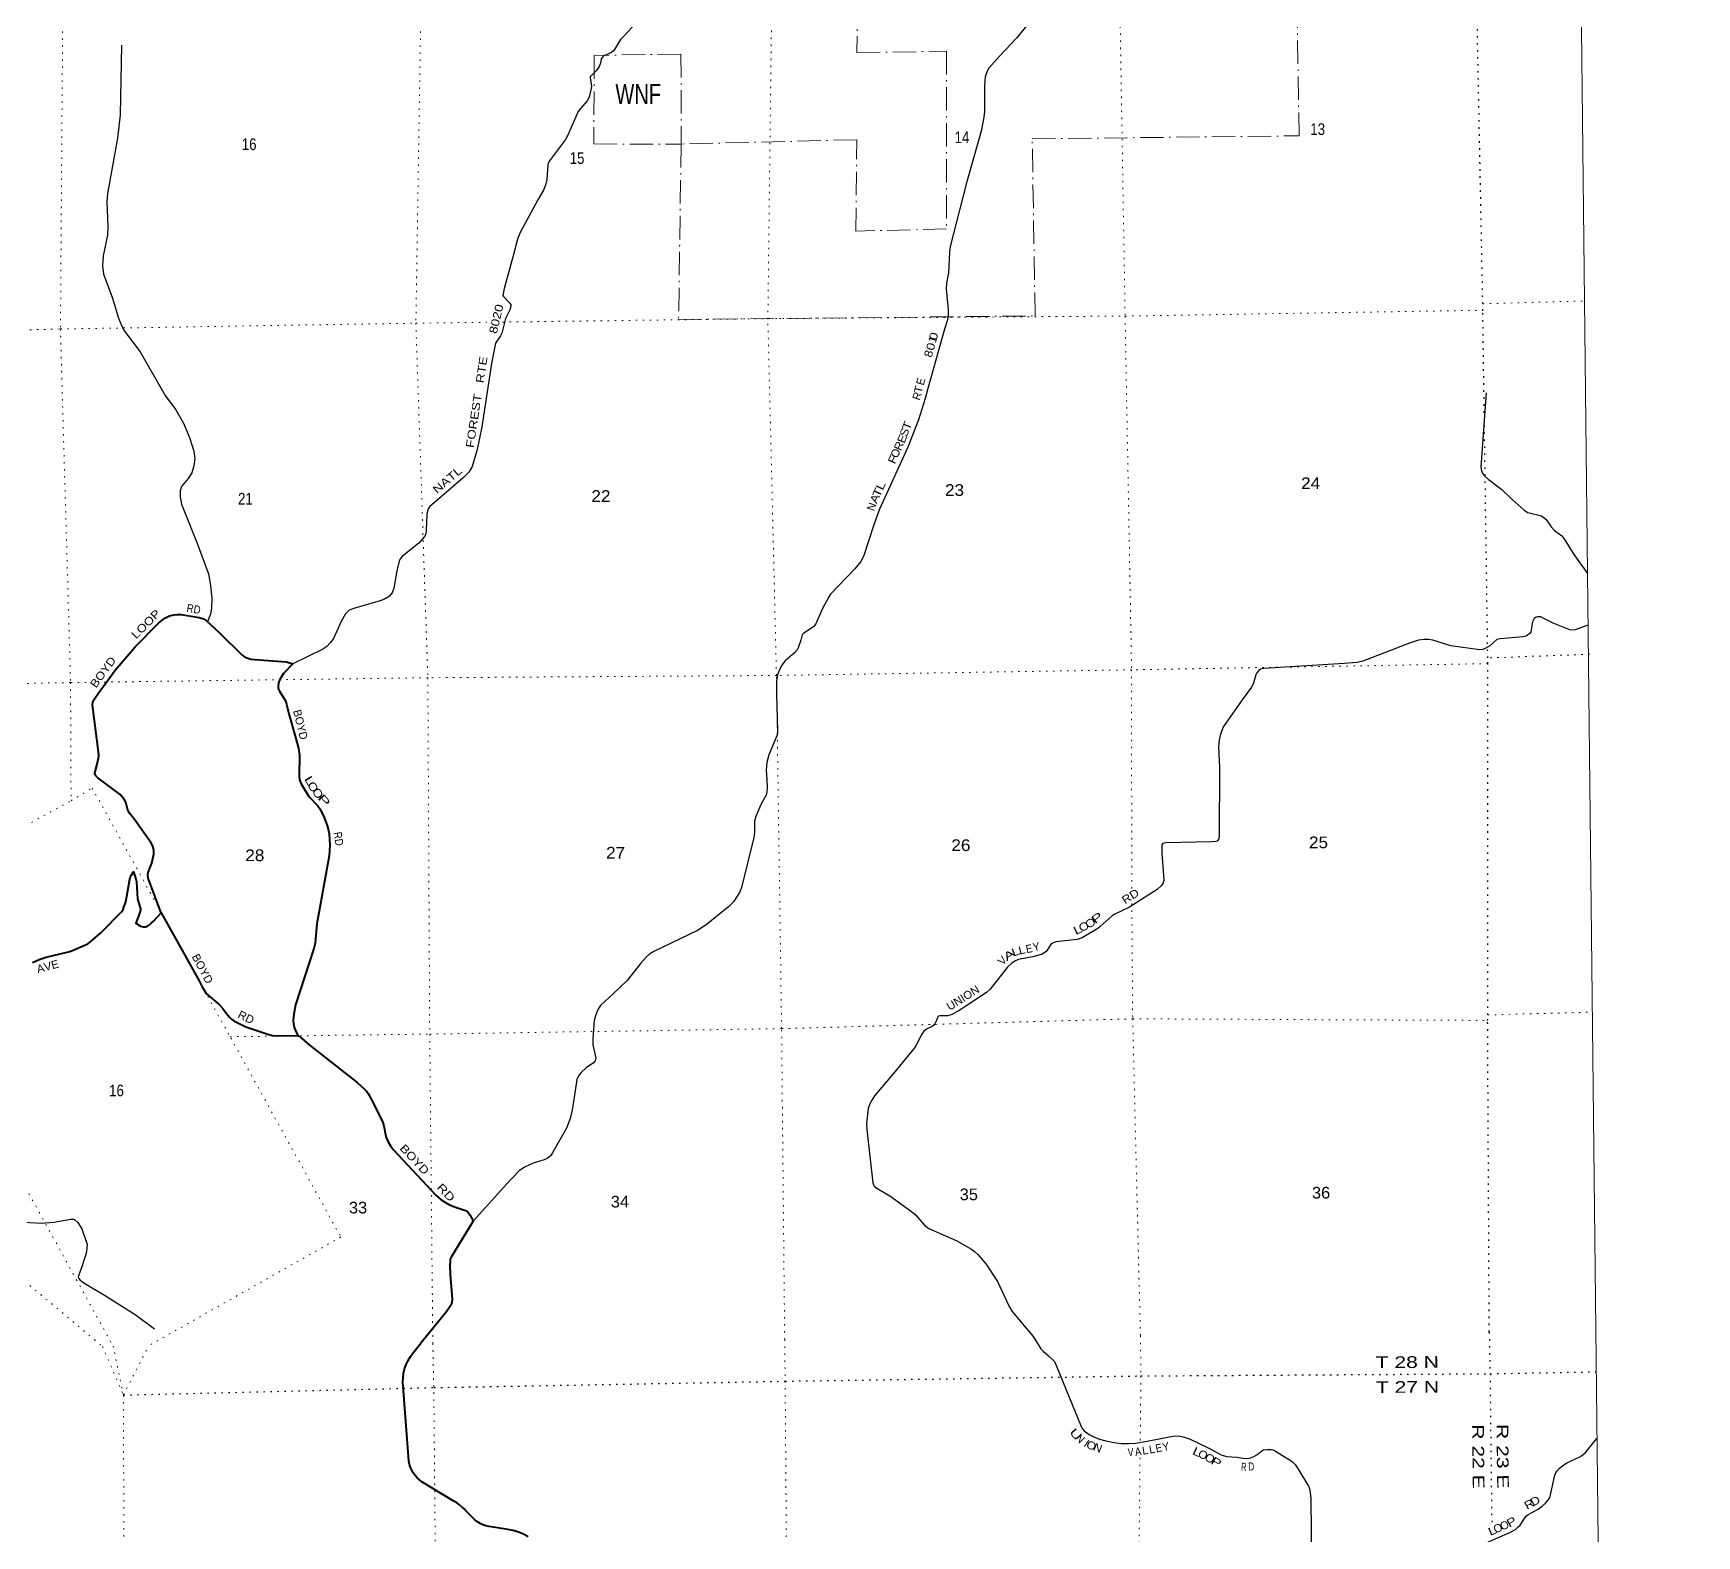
# Model space of a CAD drawing. Header units: feet. Extents: x -3 to 248627, y 0 to 184934.
# Drawn here: x 223686 to 248627, y 135942 to 158455 of the extents above; entities that cross this region are included whole.
import ezdxf
from ezdxf.enums import TextEntityAlignment as Align

# ---------------------------------------------------------------- set-up
doc = ezdxf.new("R2010")
doc.units = ezdxf.units.FT
doc.header["$LTSCALE"] = 70
doc.linetypes.add('DOT_DASHED', pattern=[7.7, 5, -1.2, 0.3, -1.2])
doc.linetypes.add('DOTTED', pattern=[1.5, 0.3, -1.2])
for name, color, linetype, lineweight in [('26', 7, 'Continuous', 40), ('27', 7, 'Continuous', 35), ('29', 7, 'Continuous', 25), ('30', 7, 'Continuous', 35), ('39', 7, 'Continuous', 13), ('4', 7, 'Continuous', 13), ('44', 7, 'DOT_DASHED', 13), ('6', 7, 'DOTTED', 25), ('7', 7, 'DOTTED', 13)]:
    doc.layers.add(name, color=color, linetype=linetype, lineweight=lineweight)

msp = doc.modelspace()

# ---------------------------------------------------------------- linework, layer by layer
at = {"layer": '26'}
for points in [[(225602.32, 145277.67), (225408.18, 145794.7), (225402.53, 145844.23), (225408.18, 145880.9), (225445.69, 145971.14), (225462.02, 146020.96), (225491.63, 146152.95), (225492.28, 146203.38), (225488.93, 146241.84), (225478.17, 146274.16), (225450.85, 146331.46), (225204.78, 146673.14), (225129.57, 146767.09), (225104.7, 146811.37), (225073.52, 146931.71), (225054.19, 146969.11), (225035.35, 146996.04), (224988.13, 147046.16), (224653.68, 147297.83), (224624.83, 147327.36), (224611.37, 147346.21), (224609.63, 147369.18), (224642.53, 147503.83), (224667.9, 147620.96), (224667.13, 147648.32), (224574.14, 148393.79), (224580.41, 148434.41), (224604.64, 148482.9), (224656.59, 148560.47), (224915.63, 148913.23), (225213, 149263.24), (225568.62, 149619.28), (225638.33, 149676.15), (225667.94, 149695.01), (225729.86, 149724.64), (225797.17, 149740.34), (225845.61, 149746.19), (225902.14, 149743.49), (226174.02, 149703.09), (226239.56, 149682.53), (226281.7, 149651.91), (226472.22, 149475.96), (226812.75, 149141.53), (226855.08, 149113.2), (226900.84, 149091.65), (226949.3, 149078.18), (227005.77, 149071.2), (227481.87, 149034.76), (227577.18, 149007.65), (227437.9, 148859.27), (227410.96, 148819.6), (227378.66, 148763.03), (227365.2, 148722.63), (227357.12, 148676.84), (227359.81, 148636.43), (227375.97, 148596.16), (227466.14, 148451.52), (227483.64, 148402.09), (227519.29, 148257.06), (227623.07, 147888.3), (227662.65, 147744.87), (227679.58, 147639.33), (227673.33, 147323.48), (227678.81, 147268.11), (227703.03, 147208.85), (227819.77, 147020.91), (227953.38, 146877.54), (227989.65, 146828.4), (228047.6, 146705.15), (228093.36, 146583.94), (228112.2, 146508.52), (228120.28, 146457.34), (228131.05, 146287.64), (228121.73, 146130.8), (227937.58, 145112.89), (227912.56, 144822.71), (227894.16, 144738.84), (227619.37, 143898.22), (227591.33, 143758.38), (227584.9, 143664.37), (227588.63, 143612.93), (227599.4, 143564.45), (227618.24, 143507.88), (227658.63, 143432.13)], [(223672.55, 144531.78), (223772.11, 144574.56), (223877.46, 144610.28), (224088.66, 144658.56), (224212.73, 144688.57), (224251.54, 144702.38), (224503.32, 144812.73), (224550.64, 144844.29), (224698.69, 144974.78), (225006.45, 145288.35), (225031.88, 145324.33), (225046.02, 145358.9), (225071.68, 145442.34), (225131.34, 145781.98), (225138.7, 145806.84), (225151.26, 145835.13), (225186.87, 145891.48), (225222.01, 145784.8), (225231.37, 145737.69), (225250.69, 145484.28), (225258.07, 145448.49), (225291.06, 145349.47), (225294.2, 145336.9), (225292.63, 145313.32), (225264.94, 145224.01), (225223.47, 145120.69), (225295.77, 145077.57), (225314.62, 145069.71), (225334.76, 145067.17), (225353.89, 145064.99), (225368.03, 145066.56), (225385.3, 145071.48), (225400.78, 145076.87), (225429.29, 145096.43), (225455.25, 145118.69), (225487.4, 145149.86), (225602.32, 145277.67), (226175.79, 144255.14), (226224.35, 144155.67), (226249.78, 144114.03), (226279.85, 144065.44), (226470.94, 143902.32), (226527.26, 143842.2), (226564.54, 143794.14), (226626.22, 143713.32), (226657.63, 143681.89), (226690.63, 143655.96), (226872.73, 143568.74), (227218.32, 143450.66), (227274.16, 143435.92), (227327.28, 143433.45), (227633.57, 143438.16), (227658.63, 143432.13), (227658.63, 143432.13)], [(227658.63, 143432.13), (227680.99, 143420.2), (227708.46, 143398.44), (227820.15, 143296.47), (228542.25, 142733.57), (228655.96, 142629.6), (228679.99, 142602.91), (228705.13, 142569.9), (228774.36, 142446.95), (228926.1, 142131.36), (228939.96, 142081.89), (228965.86, 141954.07), (228977.66, 141907.43), (229005.05, 141845.41), (229040.49, 141781.69), (229086.67, 141723), (229723.07, 141044.28), (229799.95, 140976.18), (229864.35, 140935.32), (229925.61, 140900.74), (230016.77, 140865.18), (230137.67, 140826.87), (230170.65, 140812.72), (230200.5, 140789.15), (230238.19, 140743.57), (230282.53, 140653.55)], [(230282.53, 140653.55), (229950.41, 140117.72), (229938.97, 140087.37), (229934.26, 140057.51), (229933.32, 139990.4), (229938.47, 139855.2), (229963.15, 139552.63), (229964.91, 139486.2), (229960.19, 139437.47), (229956.17, 139421.36), (229949.2, 139399.75), (229933.49, 139369.89), (229878.63, 139293.5), (229494.75, 138827.43)], [(230032.38, 136438.12), (229982.64, 136466.58), (229511.65, 136748.51), (229474.34, 136776.6), (229440.17, 136808.42), (229409.52, 136843.65), (229382.71, 136881.89), (229360.05, 136922.72), (229341.78, 136965.69), (229328.11, 137010.34), (229319.17, 137056.17), (229317.98, 137065.3), (229228.67, 138240.72), (229230.06, 138308.8), (229238.56, 138376.36), (229254.08, 138442.66), (229276.44, 138506.98), (229305.4, 138568.6), (229340.65, 138626.86), (229376.8, 138675.13), (229494.75, 138827.43)], [(231106.87, 135923.05), (231035.91, 135963), (230961.16, 135995.32), (230883.44, 136019.65), (230803.61, 136035.72), (230520.28, 136081.07), (230515.06, 136081.9), (230471.07, 136091.57), (230428.33, 136105.79), (230387.31, 136124.39), (230348.46, 136147.19), (230312.2, 136173.91), (230173.7, 136315.01), (230144.16, 136342.66), (230121.6, 136366.44), (230078.87, 136404.62), (230032.38, 136438.12)]]:
    msp.add_lwpolyline(points, dxfattribs=at)
at = {"layer": '29'}
for points in [[(238954.88, 159030.12), (238427.02, 158380.22), (238178.92, 158116.14), (238014.89, 157932.02), (237987.36, 157888.37), (237960.17, 157801.29), (237949.63, 157670.32), (237947.18, 157284.07), (237938.41, 157197.19), (237896.12, 156988.19), (237680.22, 156214.97), (237435.32, 155258.32), (237421.19, 155174.27), (237408.36, 154866.75), (237378.21, 154708.64), (237375.17, 154627.71), (237402.55, 154314.65), (237405.41, 154235.15), (237394.53, 154161.68), (237349.49, 154020.76), (237095.87, 153131.79), (237060.31, 152981.69), (236957.11, 152660.86), (236800.02, 152252.38), (236371.74, 151322.71), (236290.3, 151089.11), (236133.48, 150613.91), (236091.91, 150542.47), (236005.61, 150432.28), (235641.43, 150051.43), (235613.29, 150010.47), (235515.76, 149823.32), (235417.49, 149607.74), (235382.18, 149562.75), (235237.88, 149467.85), (235216.25, 149440.38), (235192.09, 149362.11), (235152.38, 149244.31), (235137.38, 149214.52), (235099.31, 149173.71), (234960.25, 149051.73), (234911.67, 148985.94), (234873.6, 148920.63), (234843.68, 148841.72), (234827.74, 148749.97), (234830.05, 148552.17), (234846.4, 147999.5), (234843.68, 147964.13), (234834.17, 147929.87), (234712.75, 147645.2), (234683.23, 147530.1), (234673.5, 147412.15), (234682.74, 147279.72)], [(232544.73, 158417.98), (232491.55, 158360.04), (232401.2, 158212.36), (232381.28, 158188.69), (232353.96, 158167.66), (232240.47, 158115.08), (232219.99, 158098.96), (232202.64, 158070.92), (232189.1, 158009.28), (232169.02, 157955.26), (232128.4, 157896.66), (232051.33, 157819.63), (232036.62, 157800.7), (232037.46, 157791.43), (232053.44, 157659.8), (232046.02, 157609.66), (232021.91, 157502.08), (232011.4, 157476.85), (231992.11, 157442.61), (231889.51, 157327.54), (231857.75, 157281.77), (231694.09, 156918.07), (231664.65, 156865.95), (231427.17, 156543.15), (231408.26, 156510.55), (231398.88, 156480.53), (231387.81, 156265.96), (231368.33, 156178.29), (231337.82, 156105.06), (231249.49, 155957.43), (230983.74, 155471.7), (230944.31, 155370.05), (230881.48, 155121.91), (230747.74, 154629.5), (230727.35, 154527.49), (230737.35, 154509.97), (230827.03, 154417.03), (230845.04, 154392.9), (230845.04, 154367.67), (230832.43, 154308.79), (230764.01, 154183.05), (230710.54, 153961.8), (230689.33, 153920.49), (230618.07, 153810.39), (230607.16, 153762.89), (230558.47, 153509.02), (230413.02, 152559.4), (230341.48, 152216.03), (230266.63, 151965.6), (230214.58, 151879.9), (230130.44, 151792.59), (229626.24, 151360.3), (229600.93, 151320.53), (229587.65, 151246.17), (229578.9, 151009.41), (229571.5, 150950.41), (229550.49, 150912.56), (229467.09, 150816.75), (229222.65, 150618.15), (229189.02, 150580.29), (229171.57, 150545), (229135.45, 150398.58), (229092.81, 150142.83), (229067.13, 150071.39), (229025.1, 150020.92), (228953.65, 149974.65), (228884.58, 149949.95), (228508.12, 149842.17), (228424.52, 149809.83), (228369.41, 149753.85), (228302.33, 149641.19), (228188.68, 149387.94), (228138.24, 149320.65), (228088.57, 149268.23), (228028.96, 149223.91), (227577.18, 149007.65)], [(232719.1, 158607.97), (232544.73, 158417.98)], [(225008.54, 158276.06), (224990.65, 157234.47), (224949.87, 156882.1), (224799.35, 156054.72), (224788.93, 155931.65), (224802.49, 155559.77), (224799.35, 155428.85), (224731.93, 155120.06), (224723.22, 154968.97), (224739.06, 154847.18), (224867.06, 154499.03), (224964.78, 154184.86), (225011.48, 154068.26), (225055.98, 153991.93), (225288.31, 153683.56), (225662.69, 153029.25), (225822.3, 152814.97), (225936.08, 152612.43), (226026.94, 152397.05), (226093.8, 152193.37), (226110.12, 152084.52), (226092.95, 151973.28), (226061.17, 151866.83), (226007.3, 151786.13), (225908.88, 151665.46), (225889.51, 151596.54), (225887.13, 151507.63), (225906.38, 151400.62), (226149.93, 150801.22), (226312.48, 150356.47), (226343.99, 150182.42), (226362.2, 149985.05), (226360.31, 149845), (226345.06, 149752.29), (226299.12, 149635.82)], [(245469.38, 153067.05), (245391.49, 151951.88), (245400.01, 151897.88), (245421.76, 151851.62), (245448.96, 151816.24), (245498.72, 151771.29), (245702.28, 151620.27), (245861.64, 151468.67), (246041.13, 151307.22), (246096.19, 151276.07), (246297.43, 151224.36), (246340.98, 151195.87), (246370.86, 151167.22), (246446.02, 151059.74), (246495.95, 151006.66), (246605.32, 150922.3), (246650.96, 150865.16), (246775.16, 150661.64), (246986.94, 150359.77)], [(246995.47, 149584.71), (246803.26, 149518.17), (246754.31, 149510), (246721.51, 149516.46), (246471.95, 149614.31), (246305.59, 149703.21), (246292, 149708.65), (246238.47, 149710.34), (246210.41, 149703.21), (246188.66, 149684.16), (246166.43, 149636.61), (246136.89, 149486.59), (246123.39, 149461.02), (246096.2, 149439.25), (246069, 149422.92), (246026.68, 149410.34), (245677.4, 149382.1), (245630.99, 149368.78), (245522.85, 149278.4), (245454.4, 149235.16), (245416.33, 149221.55), (245376.41, 149217.85), (244938.12, 149276.85), (244671.2, 149361.69), (244606.17, 149373.62), (244540.66, 149369.86), (244453.64, 149361.69), (244317.67, 149316.79), (243621.48, 149047.39), (243536.55, 149028.06), (243339.7, 149009.32), (242134.33, 148939.01), (242093.14, 148929.01), (242060.51, 148904.52), (242030.59, 148871.86), (242018.18, 148842.46), (241976.2, 148700.42), (241950.61, 148655.55), (241810.71, 148467.69), (241533.02, 148065.73), (241505.74, 148007.86), (241481.26, 147933.03), (241467.67, 147863.64), (241457.88, 147765.48), (241473.2, 147454.28), (241467.34, 146416.89), (241456.8, 146375.11), (241437.47, 146349.77), (241418.73, 146342.45), (241349.1, 146338.51), (240661.94, 146323.48), (240621.92, 146312.52), (240605.82, 146288.38), (240606.32, 146163.02), (240635.52, 145770.99), (240628.19, 145724.51), (240602.88, 145686.63), (240536.16, 145624.23), (240121.28, 145360), (239903.99, 145255.31), (239860.58, 145229.21), (239682.39, 145069.17), (239648.37, 145038.98), (239411.77, 144902.91), (239335.54, 144876.59), (239017.45, 144840.32), (238968.04, 144821.25), (238935.86, 144794.06), (238889.63, 144715.15), (238873.37, 144696.1), (238854.34, 144679.77), (238813.49, 144658), (238693.55, 144621.53), (238456.63, 144573.96), (238411.01, 144554.6), (238364.78, 144527.39), (238286.31, 144456.48), (238033.01, 144130.08), (237978.38, 144080.41), (237669.75, 143876.2), (237610.58, 143839.01)], [(234682.74, 147279.72), (234691.38, 147155.93), (234684.84, 147090.79), (234672.35, 147036.2), (234599.18, 146907.68), (234517.34, 146717.82), (234501.76, 146647.59), (234498.3, 146483.8), (234490.7, 146402.78), (234306.83, 145656.26), (234275.3, 145580.36), (234231.79, 145509.61), (234185.56, 145441.58), (234111.08, 145366.58), (233774.93, 145093.26), (233644.32, 145010.67), (232990.52, 144696.82), (232923.74, 144653.79), (232874.79, 144612.97), (232788.31, 144514.22), (232592.4, 144262.95), (232386.52, 144068.94)], [(232386.52, 144068.94), (232192.04, 143885.67), (232162.29, 143844.23), (232135.09, 143787.09), (232113.34, 143732.66), (232096.49, 143662), (232077.99, 143387.07), (232077.86, 143297.79), (232118.77, 143099.98), (232110.98, 143057.59), (232080.7, 143021.07), (231978.76, 142958.81), (231898.49, 142882.29), (231860.42, 142830.59), (231836.83, 142777), (231799.68, 142541.34)], [(237610.58, 143839.01), (237551.49, 143801.86), (237456.48, 143750.47), (237399.06, 143733.15), (237277, 143734.14), (237257.96, 143728.7), (237248.41, 143717.03), (237228.05, 143660.67), (237202.62, 143613.31), (237192.7, 143598.08), (237162.78, 143573.59), (237078.48, 143532.77), (237040.31, 143499.98), (237007.77, 143456.57), (236922.59, 143294.22), (236899, 143251.11), (236628.69, 142924.39), (236297.99, 142535.42), (236256.78, 142468.62), (236227.29, 142412.97), (236203.04, 142342.55), (236178.34, 142112.27), (236182.2, 142028.86), (236271.82, 141231.32), (236281.7, 141197.93), (236295.3, 141181.6), (236334.44, 141151.25), (236527.82, 141034.47), (236854.29, 140800.12), (236909.9, 140754.37), (237054.07, 140588.39), (237113.86, 140544.83), (237525.18, 140366.04), (237750.75, 140237.54), (237799.18, 140199.22), (237848.12, 140154.33), (237966.65, 140015.91), (238140.53, 139751.26), (238310.44, 139385.57), (238363.38, 139301.23), (238679.72, 138925.18)], [(231799.68, 142541.34), (231764.33, 142317.04), (231735.32, 142195.18), (231679, 142051.04), (231541.35, 141804.58), (231471.54, 141680.87), (231438.9, 141634.61), (231389.47, 141596.35), (231343.72, 141574.74), (231182.8, 141522.88)], [(231182.8, 141522.88), (231050.02, 141461.82), (230970.26, 141408.89), (230784.16, 141216.39), (230282.53, 140653.55)], [(223550.48, 140639.62), (223807.84, 140626), (223996.66, 140640.59), (224247.66, 140684.31), (224286.82, 140684.86), (224311.29, 140676.7), (224352.08, 140635.88), (224413.02, 140538.85), (224436.38, 140480.77), (224490.77, 140325.66), (224493.49, 140295.73), (224490.51, 140258.8), (224482.61, 140189.6), (224417.27, 139984.86), (224359.65, 139822.35), (224362.96, 139799.12), (224387.44, 139771.91), (224444.41, 139732.46), (224754.62, 139544.41), (225215.94, 139257.22), (225502.14, 139042.57)], [(238679.72, 138925.18), (238793.48, 138740.8), (238826.29, 138704.78), (238906.74, 138636.98), (238978.72, 138573.43), (238996.73, 138550.13), (239029.54, 138480.21), (239397.93, 137577.68), (239418.06, 137541.68), (239443.47, 137512.02), (239516.49, 137459.04), (239585.32, 137420.92), (239673.17, 137387.01), (239765.28, 137361.6), (239889.12, 137340.4), (239996.06, 137325.58), (240113.55, 137323.45), (240212.01, 137329.82), (240388.78, 137357.35), (240744.47, 137429.38), (240810.13, 137437.88), (240875.74, 137433.62), (240924.46, 137423.05), (241032.41, 137387.01), (241303.42, 137259.89), (241493.96, 137153.96), (241526.81, 137141.28), (241582.89, 137128.54), (241735.33, 137120.06), (241824.25, 137103.12), (241884.62, 137098.91), (241938.58, 137107.35), (241984.13, 137126.45), (242031.74, 137153.96), (242103.72, 137213.28), (242131.27, 137228.15), (242192.64, 137234.47), (242244.54, 137232.38), (242273.13, 137226.03), (242311.21, 137209.05), (242548.33, 137064.98), (242571.65, 137045.95), (242603.41, 137009.93), (242658.43, 136925.15), (242803.49, 136681.55), (242819.34, 136645.5), (242833.14, 136588.33), (242840.51, 136501.43), (242844.74, 136005.68), (242856.37, 134553.29)], [(245425.55, 135813.93), (245832.93, 135995.11), (245907.06, 136034.74), (245950.62, 136072.11), (245978.36, 136100.42), (246023.04, 136171.76), (246053.04, 136215.92), (246072.28, 136240.83), (246099.99, 136257.82), (246249.37, 136339.35), (246311.05, 136383.51), (246358, 136429.94), (246406.11, 136485.42), (246424.21, 136512.6), (246434.95, 136552.23), (246498.32, 136846.65), (246513.61, 136884.02), (246527.19, 136906.66), (246570.75, 136955.35), (246615.46, 136990.46), (246679.38, 137032.35), (246874.02, 137122.94), (246920.99, 137153.52), (246960.02, 137190.89), (247126.62, 137397.47)]]:
    msp.add_lwpolyline(points, dxfattribs=at)
at = {"layer": '39'}
msp.add_spline([(219101.81, 138730.24), (219356.88, 138367.04), (219597.04, 138060.07), (219826, 137970.7), (220057.19, 138006.38), (220155.86, 138009.86), (220251.15, 137968.92), (220387.92, 137985.06), (220537.73, 137795.72), (220717.26, 137501.97), (220896.57, 137083.2), (221021.36, 136812.84), (221328.13, 136357.65), (221484.65, 136122.03), (221739.54, 135631.79), (221805.86, 135503.73), (221816.89, 135437.35), (221907.76, 135283.43), (222098.82, 135028.16), (222214.13, 134995.59), (222610.37, 134902.65), (222857.06, 134841.77), (222967.64, 134857.52), (223069.12, 134806.6), (223207.17, 134734.03), (223346.39, 134719.96), (223878.27, 134721.77), (224007.83, 134679.33), (224188.83, 134563.04), (224261.6, 134545.97), (224284.79, 134614.87), (224297.35, 134721.92), (224394.06, 134762.63), (224422.93, 134824.81), (224442.91, 134869.23), (224687.72, 135036.19), (224902.7, 135077.68), (225096.89, 135024.09), (225464.19, 134702.88), (225629.59, 134550.06), (225801.74, 134488.08), (225938.28, 134381.22), (226090.28, 134318.94), (226720.8, 134187.12), (227106.83, 134104.11), (227302.39, 133955.77), (227541.67, 133709.28), (227598.07, 133570.99), (227710.34, 133469.81), (227986.18, 133342.83), (228398.07, 133282.38), (228572.18, 133224.46), (228863.44, 133146.1), (229153.6, 133144.34), (229326.72, 133154.96), (229726.52, 133094.33), (229739.21, 133096.88)], degree=3, dxfattribs=at)
at = {"layer": '4'}
msp.add_lwpolyline([(0, 183577.08), (30826.42, 183598.29), (61611.62, 183645.77), (92479.02, 183767.9), (123305.1, 183916.31), (154130.93, 184107.12), (184956.47, 184340.33), (215781.67, 184615.95), (246606.46, 184933.96), (248626.55, 1367.98), (217549.25, 1047.36), (186473.05, 772.71), (155393.5, 534.37), (124315.15, 341.99), (93236.57, 192.37), (62157.81, 85.49), (31078.95, 21.37), (0, -0.01)], close=True, dxfattribs=at)
msp.add_lwpolyline([(0, 183577.08), (30826.42, 183598.29), (61611.62, 183645.77), (92479.02, 183767.9), (123305.1, 183916.31), (154130.93, 184107.12), (184956.47, 184340.33), (215781.67, 184615.95), (246606.46, 184933.96), (248626.55, 1367.98), (217549.25, 1047.36), (186473.05, 772.71), (155393.5, 534.37), (124315.15, 341.99), (93236.57, 192.37), (62157.81, 85.49), (31078.95, 21.37), (0, -0.01)], close=True, dxfattribs=at)
at = {"layer": '44'}
msp.add_line((233397.47, 158143.43), (233400.15, 156795.36), dxfattribs=at)
for points in [[(221352.03, 167199.54), (224023.39, 167237.02), (224031.06, 168567.99), (225318.12, 168609.02), (225319.05, 170270.67), (229286.56, 170326.1), (229346.08, 164696.75), (229424.94, 162049.59), (226726.72, 161988.94), (226785.07, 159375.82), (229511.41, 159424.41), (236056.92, 159487.44), (236033.3, 158165.5), (237376.39, 158186.72), (237379.63, 155522.84), (236020.44, 155491.48), (236031.8, 156859.79), (233400.15, 156795.36), (233360.92, 154165.63), (238707.17, 154220.13), (238663.63, 156873.76), (242664.73, 156919.14), (242458.26, 170439.59)], [(233397.47, 158143.43), (232096.72, 158124.39), (232089.25, 156796.46), (233400.15, 156795.36)]]:
    msp.add_lwpolyline(points, dxfattribs=at)
at = {"layer": '6'}
for points in [[(245516.02, 138993.68), (245491.79, 143662.86), (245495.95, 143745.61), (245493.68, 149009.89), (245493.8, 149094.66), (245418.78, 154298.52), (245418.93, 154401.46), (245315.67, 159611.43), (245313.76, 159690.15), (245198.47, 164956.66), (245135.34, 170462.56)], [(245516.02, 138993.68), (245527.06, 138368.81), (245552.37, 136143.17)], [(225037.14, 138049.76), (229693.75, 138160.94), (234959.04, 138256.93), (240293.09, 138335.79), (245527.06, 138368.81), (247116.5, 138397.97)]]:
    msp.add_lwpolyline(points, dxfattribs=at)
at = {"layer": '7'}
for p, q in [((245418.93, 154401.46), (246941.99, 154444.03)), ((247021.69, 149150.27), (245493.8, 149094.66)), ((245495.95, 143745.61), (247059.27, 143787.05)), ((222352.23, 143366.07), (224884.22, 138780.21)), ((225037.14, 138049.76), (224884.22, 138780.21)), ((225037.14, 138049.76), (225415.11, 138786.91))]:
    msp.add_line(p, q, dxfattribs=at)
for points in [[(234952.01, 138880.8), (234905.94, 143539.83), (234829.03, 148832.51), (234699.72, 154169.69), (234764.1, 159474.2), (234650.84, 164748.78), (234591.74, 170395.27)], [(239827.94, 170429.98), (239926.63, 164825.46), (239967.16, 159500.56), (240056.2, 154217.96), (240153.28, 148917.17), (240155.34, 145641.86)], [(224018.85, 170257.47), (224028.61, 164595.54), (224131.79, 159323), (224093.65, 154024.49), (224245.22, 148725.62), (224252.68, 146955.37)], [(229286.56, 170326.1), (229344.8, 164694.35), (229506.52, 159427.76), (229421.93, 154111.17), (229601.74, 148798.11), (229630.14, 143459.11), (229676.7, 138824.91)], [(230723.13, 154128.05), (234709.82, 154179.76), (240056.2, 154217.96), (245418.79, 154304.57)], [(216078.29, 153811.2), (218807.67, 153887.27), (224093.65, 154024.49), (229421.93, 154111.17), (230487.25, 154124.99)], [(245493.68, 149009.89), (240153.28, 148917.17), (234829.03, 148832.51), (229601.74, 148798.11), (224743.22, 148733.29)], [(224479.56, 148729.23), (224245.22, 148725.62), (218846.28, 148628.98), (216129.43, 148500.65)], [(222346.2, 143384.25), (221267.77, 145318.17), (224252.68, 146955.37), (224569.83, 147144.51), (226649.11, 143398.21), (228297.62, 140417.75), (225415.11, 138786.91)], [(240157.01, 145415.14), (240169.73, 143687.19), (240285.43, 138937.8)], [(216170.22, 144263.34), (218396.36, 143284.84), (218872.29, 143035.65), (220578.56, 142255.26), (224724.4, 138776.86)], [(226637.78, 143418.62), (229630.14, 143459.11), (234905.94, 143539.83), (240169.73, 143687.19), (245491.79, 143662.86)], [(240285.43, 138937.8), (240293.09, 138335.79), (240282.05, 137318.44)], [(224724.4, 138776.86), (225037.14, 138049.76), (225047.94, 135051.79)], [(229676.7, 138824.91), (229692.06, 138086.61), (229726.72, 134176.82)], [(234952.01, 138880.8), (234959.04, 138256.93), (234998.66, 132994.83), (235001.37, 128721.76)], [(240279.78, 137109.08), (240235.99, 133074.28), (240301, 128029.42)]]:
    msp.add_lwpolyline(points, dxfattribs=at)

# ---------------------------------------------------------------- texts
at = {"layer": '27'}
for s, rotation, width, p in [('RD', 350.034, 0.9, (225977.86, 149788.33)), ('LOOP', 45.034, 1.2, (225227.35, 149370.37)), ('BOYD', 53.709, 1.15, (224624.89, 148635.57)), ('RD', 278.971, 0.9, (228187.8, 146478.57)), ('BOYD', 297.933, 1.05, (226058.41, 144621.16)), ('AVE', 15.253, 1.05, (223755.99, 144370.48)), ('RD', 334.407, 1.05, (226741.71, 143709.11)), ('BOYD', 313.157, 1.2, (229172.5, 141738)), ('RD', 313.157, 1.3, (229727.54, 141153.49))]:
    msp.add_text(s, height=120, rotation=rotation, dxfattribs=dict(at, width=width)).set_placement(p)
msp.add_text('BOYD', height=120, rotation=283.81, dxfattribs=at).set_placement((227580.16, 148302.69))
for s, rotation, width, p in [('L', 301.847, 1.6, (227779.81, 147221.88)), ('O', 301.847, 1.25, (227829.15, 147130.5)), ('O', 303.982, 1.3, (227902.64, 147032.5)), ('P', 310.982, 1.7, (228001.2, 146921.9))]:
    msp.add_text(s, height=120, rotation=rotation, dxfattribs=dict(at, width=width)).set_placement(p, align=Align.CENTER)
at = {"layer": '30'}
for s, rotation, width, p in [('8020', 76.414, 1.25, (230685.37, 154161)), ('0', 74.077, 1.25, (237242.27, 153900.1)), ('8', 74.077, 1.15, (237167.44, 153637.8)), ('0', 74.077, 1.25, (237198.69, 153744.62)), ('FOREST   RTE', 81.292, 1.25, (230392.84, 152920.08)), ('T', 76.672, 1.1, (237017.5, 153104.63)), ('T', 68.965, 1.3, (236841.9, 152555.15)), ('E', 68.965, 1.15, (236769.11, 152358.33)), ('S', 68.965, 1.15, (236802.7, 152454.36)), ('F', 65.265, 1.3, (236628.36, 152047.06)), ('O', 65.265, 1.05, (236667.67, 152139.21)), ('R', 65.265, 1.1, (236719.03, 152247.54)), ('NATL', 40.609, 1.25, (229933.09, 151715.59)), ('T', 65.265, 1.4, (236398.94, 151549.07)), ('L', 65.265, 1.35, (236446.22, 151651.67)), ('A', 65.265, 1.25, (236357.66, 151458.08)), ('RD', 32.492, 1.15, (240167.65, 145472.53)), ('O', 29.903, 1.2, (239564.03, 145071.22)), ('P', 36.586, 1.55, (239670.74, 145152.91)), ('L', 25.048, 1.4, (239371.6, 144967.81)), ('O', 29.903, 1.2, (239467.04, 145017.76)), ('A', 35.103, 1.55, (238350.27, 144594.69)), ('L', 21.995, 1.3, (238436.9, 144638.35)), ('L', 14.353, 1.1, (238523.24, 144660.83)), ('E', 11.353, 0.9, (238628.45, 144679.87)), ('Y', 11.913, 0.95, (238736.43, 144708.85)), ('UNION', 32.151, 1.05, (237656.82, 143950.75)), ('U', 310.204, 1.5, (239270.04, 137422.49)), ('I', 324.037, 1.05, (239443.6, 137277.13)), ('O', 331.021, 1.15, (239521.27, 137241.2)), ('N', 338.893, 1.05, (239626.33, 137201.42)), ('V', 3.702, 0.8, (240142.43, 137134.92)), ('A', 8.852, 0.9, (240259.99, 137144.42)), ('E', 11.448, 0.9, (240572.51, 137198.38)), ('Y', 11.448, 0.95, (240677.95, 137218.1)), ('L', 334.871, 1.4, (241109.55, 137142.66)), ('O', 334.871, 1.1, (241198.45, 137100.41)), ('O', 330.928, 1.15, (241298.51, 137047.95)), ('P', 330.928, 1.35, (241396.07, 136991.45)), ('R', 356.011, 0.7, (241832.21, 136913.76)), ('D', 5.02, 0.75, (241953.12, 136920.97)), ('R', 28.625, 1.2, (246143.27, 136361.74)), ('D', 28.625, 1.2, (246233.51, 136410.44)), ('P', 28.129, 1.3, (245876.72, 136096.71)), ('L', 23.977, 1.35, (245586.09, 135961.95)), ('O', 23.977, 1.05, (245669.85, 136000.11)), ('O', 23.977, 1.05, (245767.66, 136042.02))]:
    msp.add_text(s, height=120, rotation=rotation, dxfattribs=dict(at, width=width)).set_placement(p, align=Align.CENTER)
for s, rotation, p in [('1', 74.077, (237228.01, 153850.09)), ('E', 74.077, (237048.92, 153222.35)), ('R', 72.169, (236993.23, 153001.75)), ('N', 70.78, (236311.26, 151341.95)), ('V', 46.187, (238257.83, 144518.72)), ('N', 314.587, (239340.64, 137358.57)), ('L', 8.852, (240365.51, 137161.8)), ('L', 11.448, (240471.29, 137178.26))]:
    msp.add_text(s, height=120, rotation=rotation, dxfattribs=at).set_placement(p, align=Align.CENTER)
at = {"layer": '44', "width": 0.75}
msp.add_text('WNF', height=300, dxfattribs=at).set_placement((232413.9, 157396.35))
at = {"layer": '6', "width": 1.35}
for s, rotation, p in [('T 28 N', 0.361, (243813.46, 138452.34)), ('T 27 N', 0.361, (243815.87, 138080.6)), ('R 22 E', 270.652, (245259.2, 137609.49)), ('R 23 E', 270.652, (245624.5, 137613.77))]:
    msp.add_text(s, height=175, rotation=rotation, dxfattribs=at).set_placement(p)
at = {"layer": '7'}
for s, width, p in [('16', 0.85, (226812.39, 156705.3)), ('14', 0.85, (237498.94, 156808.86)), ('13', 0.85, (242833.05, 156931.51)), ('15', 0.85, (231728.35, 156497.5)), ('23', 1.1, (237355.41, 151523.36)), ('24', 1.1, (242694.55, 151625.14)), ('21', 0.85, (226755.84, 151393.32)), ('22', 1.1, (232053.78, 151433.63)), ('25', 1.1, (242812.68, 146243.79)), ('28', 1.1, (226864.96, 146050.12)), ('27', 1.1, (232273.9, 146088.2)), ('26', 1.1, (237450.86, 146201.41)), ('16', 0.85, (224823.32, 142525.68)), ('36', 1.05, (242857.68, 140994.05)), ('33', 1.05, (228419.07, 140770.7)), ('34', 1.05, (232344.85, 140860.13)), ('35', 1.05, (237576.3, 140969.2))]:
    msp.add_text(s, height=175, dxfattribs=dict(at, width=width)).set_placement(p)

doc.saveas('drawing.dxf')
